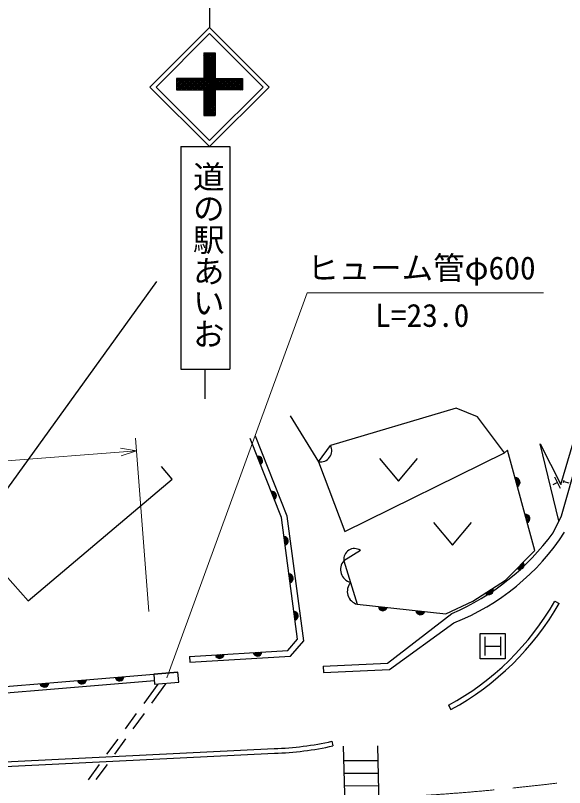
# Model space of a CAD drawing. Units: millimetres, scale not verified. Extents: x 40000 to 680000, y 20000 to 380000.
# Drawn here: x 405362 to 448966, y 283172 to 344528 of the extents above; entities that cross this region are included whole.
import ezdxf
from ezdxf.enums import TextEntityAlignment as Align

# ---------------------------------------------------------------- set-up
doc = ezdxf.new("R2010")
doc.units = ezdxf.units.MM
doc.header["$LTSCALE"] = 1000
doc.linetypes.add('CHAIN', pattern=[18.5, 12, -1.5, 3.5, -1.5])
for name, color, linetype, lineweight in [('M-BGD', 7, 'Continuous', 25), ('M-BMK', 2, 'CHAIN', 13), ('M-STR-HTXT', 7, 'Continuous', 13), ('M-STR-STRC', 7, 'Continuous', 25)]:
    doc.layers.add(name, color=color, linetype=linetype, lineweight=lineweight)
doc.styles.add('@ＭＳ ゴシック', font='')
doc.styles.add('ＭＳ ゴシック', font='')
doc.styles.get('@ＭＳ ゴシック').set_extended_font_data('@MS Gothic')
doc.styles.get('ＭＳ ゴシック').set_extended_font_data('MS Gothic')

msp = doc.modelspace()

# ---------------------------------------------------------------- linework, layer by layer
at = {"layer": 'M-BGD'}
for p, q in [((429438, 309066), (430374, 310360)), ((434284, 309330), (435784, 307530)), ((435784, 307530), (437284, 309330)), ((448401, 307409), (448044, 307227)), ((448173, 307854), (448628, 306964)), ((448885, 307401), (448942, 307593)), ((448914, 307497), (449297, 307383)), ((400263, 304914), (406370, 298012)), ((448056, 303419), (448727, 304776)), ((438566, 304241), (440066, 302441)), ((440066, 302441), (441566, 304241)), ((448200, 297984), (448536, 297792)), ((419184, 293593), (419212, 293126)), ((429794, 292817), (429817, 292318)), ((416350, 292172), (418267, 292331)), ((418309, 291832), (418267, 292331)), ((415573, 289857), (416696, 291399)), ((416193, 289867), (417316, 291409)), ((439762, 289717), (439947, 289377)), ((414101, 287836), (414984, 289049)), ((414721, 287846), (415604, 289059)), ((412629, 285816), (413512, 287028)), ((413249, 285826), (414132, 287038)), ((430497, 286850), (430578, 286487)), ((411157, 283795), (412040, 285007)), ((411777, 283805), (412660, 285017))]:
    msp.add_line(p, q, dxfattribs=at)
for points in [[(448727, 304776), (454006, 323370), (458610, 339567)], [(448525, 304368), (447017, 310492), (448667, 307263), (451597, 317186), (453638, 322073)], [(444209, 309767), (442057, 312622), (440349, 313324), (430374, 310360)], [(427177, 312700), (429438, 309066), (431528, 303521), (444209, 309767), (444445, 309985)], [(419212, 293126), (427208, 293606), (428254, 294819), (426932, 304741), (424431, 311087)], [(419184, 293593), (426983, 294061), (427763, 294965), (426476, 304622), (423996, 310916)], [(432505, 297740), (439540, 296983), (441689, 297989), (444280, 299649), (446597, 302007), (444445, 309985)], [(406370, 298012), (417808, 307671), (416969, 308676)], [(432750, 302022), (431440, 301196), (432505, 297740)], [(429794, 292817), (434894, 293051), (440018, 297005)], [(429817, 292318), (435075, 292559), (440187, 296265)], [(191770, 293094), (218591, 290883), (242034, 289093), (258474, 287734), (265623, 287477), (284416, 286714), (298042, 286173), (314924, 286220), (330448, 286466), (344884, 286855), (365377, 287935), (378565, 288758), (396019, 289987), (416391, 291674)], [(378532, 289257), (395977, 290485), (416345, 292171)], [(378777, 283922), (405578, 285272), (425911, 286272)], [(378796, 283550), (405597, 284901), (425929, 285901)]]:
    msp.add_lwpolyline(points, dxfattribs=at)
msp.add_lwpolyline([(418267, 292331), (416350, 292172), (416416, 291376), (418333, 291535)], close=True, dxfattribs=at)
for centre, radius, start, end in [((429592, 309940), 888, 260.04451, 28.22979), ((424636, 309145), 354, 300.30443, 102.70961), ((424636, 309145), 283, 302.52847, 100.48557), ((424636, 309145), 212, 306.2748, 96.73925), ((424636, 309145), 142, 313.98653, 89.02752), ((424636, 309145), 100, 324.30419, 78.70985), ((445078, 307430), 354, 293.89022, 96.2954), ((445078, 307430), 283, 296.11426, 94.07136), ((445078, 307430), 212, 299.86059, 90.32504), ((445078, 307430), 142, 307.57232, 82.61331), ((445078, 307430), 100, 317.88998, 72.29564), ((425736, 306354), 354, 300.30443, 102.70961), ((425736, 306354), 283, 302.52847, 100.48557), ((425736, 306354), 212, 306.2748, 96.73925), ((425736, 306354), 142, 313.98653, 89.02752), ((425736, 306354), 100, 324.30419, 78.70985), ((445859, 304534), 354, 293.89022, 96.2954), ((445859, 304534), 283, 296.11426, 94.07136), ((445859, 304534), 212, 299.86059, 90.32504), ((445859, 304534), 142, 307.57232, 82.61331), ((445859, 304534), 100, 317.88998, 72.29564), ((426670, 302760), 354, 286.38751, 88.79269), ((432419, 314773), 19325, 293.15742, 324.01855), ((433436, 313443), 18457, 291.45503, 327.29068), ((426670, 302760), 283, 288.61155, 86.56865), ((426670, 302760), 212, 292.35787, 82.82232), ((426670, 302760), 142, 300.0696, 75.11059), ((426670, 302760), 100, 310.38727, 64.79293), ((432282, 301313), 850, 56.56639, 187.93355), ((432248, 300499), 1067, 139.23866, 255.02585), ((445400, 300866), 354, 234.30726, 36.71244), ((445400, 300866), 283, 236.5313, 34.4884), ((445400, 300866), 212, 240.27762, 30.74207), ((445400, 300866), 142, 247.98935, 23.03034), ((445400, 300866), 100, 258.30702, 12.71268), ((427066, 299787), 354, 286.38751, 88.79269), ((427066, 299787), 283, 288.61155, 86.56865), ((427066, 299787), 212, 292.35787, 82.82232), ((427066, 299787), 142, 300.0696, 75.11059), ((427066, 299787), 100, 310.38727, 64.79293), ((432781, 298771), 1067, 139.23866, 255.02585), ((442955, 298864), 354, 221.44057, 23.84574), ((442955, 298864), 283, 223.6646, 21.6217), ((442955, 298864), 212, 227.41093, 17.87538), ((442955, 298864), 142, 235.12266, 10.16365), ((442955, 298864), 100, 245.44032, 359.84599), ((429435, 308698), 21608, 298.54806, 330.27503), ((429435, 308698), 21995, 298.54806, 330.27503), ((427462, 296813), 354, 286.38751, 88.79269), ((427462, 296813), 283, 288.61155, 86.56865), ((427462, 296813), 212, 292.35787, 82.82232), ((434537, 297576), 354, 182.65948, 345.06466), ((434537, 297576), 283, 184.88352, 342.84062), ((434537, 297576), 212, 188.62984, 339.09429), ((434537, 297576), 142, 196.34157, 331.38256), ((434537, 297576), 100, 206.65924, 321.0649), ((437519, 297255), 354, 182.65948, 345.06466), ((437519, 297255), 283, 184.88352, 342.84062), ((437519, 297255), 212, 188.62984, 339.09429), ((437519, 297255), 142, 196.34157, 331.38256), ((437519, 297255), 100, 206.65924, 321.0649), ((427462, 296813), 142, 300.0696, 75.11059), ((427462, 296813), 100, 310.38727, 64.79293), ((424578, 293971), 354, 192.23104, 354.63622), ((424578, 293971), 283, 194.45508, 352.41218), ((424578, 293971), 212, 198.20141, 348.66585), ((424578, 293971), 142, 205.91314, 340.95412), ((424578, 293971), 100, 216.2308, 330.63646), ((421583, 293791), 354, 192.23104, 354.63622), ((421583, 293791), 283, 194.45508, 352.41218), ((421583, 293791), 212, 198.20141, 348.66585), ((421583, 293791), 142, 205.91314, 340.95412), ((421583, 293791), 100, 216.2308, 330.63646), ((407652, 291506), 354, 193.53084, 355.93602), ((407652, 291506), 283, 195.75488, 353.71198), ((407652, 291506), 212, 199.5012, 349.96565), ((407652, 291506), 142, 207.21293, 342.25392), ((407652, 291506), 100, 217.5306, 331.93626), ((410641, 291754), 354, 193.53084, 355.93602), ((410641, 291754), 283, 195.75488, 353.71198), ((410641, 291754), 212, 199.5012, 349.96565), ((410641, 291754), 142, 207.21293, 342.25392), ((410641, 291754), 100, 217.5306, 331.93626), ((413631, 292001), 354, 193.53084, 355.93602), ((413631, 292001), 283, 195.75488, 353.71198), ((413631, 292001), 212, 199.5012, 349.96565), ((413631, 292001), 142, 207.21293, 342.25392), ((413631, 292001), 100, 217.5306, 331.93626), ((425188, 310526), 24264, 271.7077, 282.63827), ((425188, 310526), 24636, 271.7077, 282.63827)]:
    msp.add_arc(centre, radius, start, end, dxfattribs=at)
at = {"layer": 'M-BMK'}
msp.add_arc((426000, 467072), 184904, 271.67375, 278.19341, dxfattribs=at)
at = {"layer": 'M-STR-HTXT'}
for p, q in [((417376, 291887), (428534, 322496)), ((428534, 322496), (447284, 322496)), ((415966, 297157), (414904, 310931)), ((379208, 307176), (414981, 309934)), ((414981, 309934), (413710, 310149)), ((414981, 309934), (413758, 309526))]:
    msp.add_line(p, q, dxfattribs=at)
at = {"layer": 'M-STR-STRC'}
for p, q in [((420779, 365328), (420779, 343579)), ((416041, 338842), (420779, 343579)), ((416536, 338842), (420779, 343084)), ((420779, 343579), (425516, 338842)), ((420779, 343084), (425021, 338842)), ((420320, 341545), (421220, 341545)), ((420320, 341545), (420320, 339512)), ((420320, 341497), (420368, 341545)), ((420320, 341355), (420509, 341545)), ((420320, 341214), (420651, 341545)), ((420320, 341072), (420792, 341545)), ((420320, 340931), (420934, 341545)), ((420320, 340789), (421075, 341545)), ((420320, 340648), (421216, 341545)), ((421220, 340588), (420320, 341488)), ((420320, 340507), (421220, 341407)), ((421220, 340446), (420320, 341346)), ((420320, 340365), (421220, 341265)), ((421220, 340305), (420320, 341205)), ((421220, 340729), (420404, 341545)), ((421220, 340871), (420545, 341545)), ((421220, 341012), (420687, 341545)), ((421220, 341153), (420828, 341545)), ((421220, 341295), (420970, 341545)), ((421220, 341436), (421111, 341545)), ((421220, 341545), (421220, 339512)), ((420320, 340224), (421220, 341124)), ((421220, 340164), (420320, 341064)), ((420320, 340082), (421220, 340982)), ((421220, 340022), (420320, 340922)), ((420320, 339941), (421220, 340841)), ((421220, 339881), (420320, 340781)), ((420320, 339800), (421220, 340700)), ((421220, 339739), (420320, 340639)), ((420320, 339658), (421220, 340558)), ((419557, 338612), (421220, 340275)), ((419698, 338612), (421220, 340134)), ((419839, 338612), (421220, 339992)), ((421220, 339598), (420320, 340498)), ((420320, 339517), (421220, 340417)), ((422064, 338612), (420320, 340356)), ((421922, 338612), (420320, 340215)), ((421781, 338612), (420320, 340074)), ((421639, 338612), (420320, 339932)), ((420320, 339512), (418158, 339512)), ((418158, 339512), (418158, 338612)), ((418158, 339476), (418194, 339512)), ((418158, 339335), (418335, 339512)), ((418158, 339194), (418477, 339512)), ((418158, 339052), (418618, 339512)), ((418158, 338911), (418760, 339512)), ((418158, 338769), (418901, 339512)), ((418158, 338628), (419042, 339512)), ((418952, 338612), (418158, 339407)), ((419094, 338612), (418194, 339512)), ((418284, 338612), (419184, 339512)), ((419235, 338612), (418335, 339512)), ((418425, 338612), (419325, 339512)), ((419377, 338612), (418477, 339512)), ((418567, 338612), (419467, 339512)), ((419518, 338612), (418618, 339512)), ((418708, 338612), (419608, 339512)), ((419660, 338612), (418760, 339512)), ((418850, 338612), (419750, 339512)), ((419801, 338612), (418901, 339512)), ((418991, 338612), (419891, 339512)), ((419942, 338612), (419042, 339512)), ((419132, 338612), (420032, 339512)), ((420084, 338612), (419184, 339512)), ((419274, 338612), (420174, 339512)), ((420225, 338612), (419325, 339512)), ((419415, 338612), (420315, 339512)), ((421220, 337759), (419467, 339512)), ((421220, 337901), (419608, 339512)), ((421220, 338042), (419750, 339512)), ((421220, 338184), (419891, 339512)), ((419981, 338612), (421220, 339851)), ((421220, 338325), (420032, 339512)), ((420122, 338612), (421220, 339710)), ((421220, 338466), (420174, 339512)), ((420264, 338612), (421220, 339568)), ((421220, 338608), (420315, 339512)), ((421498, 338612), (420320, 339791)), ((421357, 338612), (420320, 339649)), ((420320, 338527), (421305, 339512)), ((420320, 338385), (421447, 339512)), ((420320, 338244), (421588, 339512)), ((420320, 338102), (421729, 339512)), ((420320, 337961), (421871, 339512)), ((420320, 337820), (422012, 339512)), ((421254, 338612), (422154, 339512)), ((422205, 338612), (421305, 339512)), ((421395, 338612), (422295, 339512)), ((422347, 338612), (421447, 339512)), ((421537, 338612), (422437, 339512)), ((422488, 338612), (421588, 339512)), ((421678, 338612), (422578, 339512)), ((422629, 338612), (421729, 339512)), ((421819, 338612), (422719, 339512)), ((422771, 338612), (421871, 339512)), ((421961, 338612), (422861, 339512)), ((422912, 338612), (422012, 339512)), ((422102, 338612), (423002, 339512)), ((423054, 338612), (422154, 339512)), ((422244, 338612), (423144, 339512)), ((423195, 338612), (422295, 339512)), ((422385, 338612), (423285, 339512)), ((423337, 338612), (422437, 339512)), ((422527, 338612), (423381, 339467)), ((423381, 338709), (422578, 339512)), ((422668, 338612), (423381, 339326)), ((423381, 338850), (422719, 339512)), ((423381, 338992), (422861, 339512)), ((423381, 339133), (423002, 339512)), ((423381, 339275), (423144, 339512)), ((423381, 339416), (423285, 339512)), ((416041, 338842), (420779, 334104)), ((416536, 338842), (420779, 334599)), ((418811, 338612), (418158, 339265)), ((418670, 338612), (418158, 339124)), ((418528, 338612), (418158, 338983)), ((418387, 338612), (418158, 338841)), ((418245, 338612), (418158, 338700)), ((420779, 334599), (425021, 338842)), ((420779, 334104), (425516, 338842)), ((422809, 338612), (423381, 339184)), ((422951, 338612), (423381, 339043)), ((423092, 338612), (423381, 338901)), ((423234, 338612), (423381, 338760)), ((418158, 338612), (420320, 338612)), ((420320, 338612), (420320, 336580)), ((420320, 337678), (421220, 338578)), ((421220, 337618), (420320, 338518)), ((420320, 337537), (421220, 338437)), ((421220, 337477), (420320, 338377)), ((420320, 337395), (421220, 338295)), ((421220, 337335), (420320, 338235)), ((420320, 337254), (421220, 338154)), ((421220, 337194), (420320, 338094)), ((421220, 338612), (421220, 336580)), ((423375, 338612), (423381, 338619)), ((420320, 337113), (421220, 338013)), ((421220, 337052), (420320, 337952)), ((420320, 336971), (421220, 337871)), ((421220, 336911), (420320, 337811)), ((420320, 336830), (421220, 337730)), ((421220, 336769), (420320, 337669)), ((420320, 336688), (421220, 337588)), ((421220, 336628), (420320, 337528)), ((421126, 336580), (420320, 337387)), ((420985, 336580), (420320, 337245)), ((420844, 336580), (420320, 337104)), ((420702, 336580), (420320, 336962)), ((420353, 336580), (421220, 337447)), ((420494, 336580), (421220, 337305)), ((420635, 336580), (421220, 337164)), ((420777, 336580), (421220, 337023)), ((420918, 336580), (421220, 336881)), ((420561, 336580), (420320, 336821)), ((420419, 336580), (420320, 336679)), ((420320, 336580), (421220, 336580)), ((421060, 336580), (421220, 336740)), ((421201, 336580), (421220, 336598)), ((418484, 334104), (422387, 334104)), ((418484, 334104), (418484, 316426)), ((422387, 334104), (422387, 316426)), ((388726, 284733), (416584, 323373)), ((418484, 316426), (422387, 316426)), ((420401, 316426), (420401, 314054)), ((442256, 293412), (442256, 295412)), ((442256, 295412), (444256, 295412)), ((442631, 295162), (442631, 293662)), ((443881, 295162), (443881, 293662)), ((444256, 295412), (444256, 293412)), ((442631, 294412), (443881, 294412)), ((444256, 293412), (442256, 293412)), ((431396, 286455), (431754, 273314)), ((434467, 272755), (434133, 286490)), ((431427, 285312), (434161, 285328)), ((431454, 284312), (434186, 284328)), ((431481, 283312), (434210, 283328))]:
    msp.add_line(p, q, dxfattribs=at)
msp.add_lwpolyline([(421220, 339512), (423381, 339512), (423381, 338612), (421220, 338612)], dxfattribs=at)

# ---------------------------------------------------------------- texts
at = {"layer": 'M-STR-HTXT', "style": 'ＭＳ ゴシック'}
msp.add_text('ヒューム管φ600', height=1833, dxfattribs=at).set_placement((428534, 322996), align=Align.BOTTOM_LEFT)
msp.add_text('L=23.0', height=1833, dxfattribs=at).set_placement((437661, 319230), align=Align.BOTTOM_CENTER)
at = {"layer": 'M-STR-STRC', "style": '@ＭＳ ゴシック'}
msp.add_text('道の駅あいお', height=1833, rotation=270, dxfattribs=at).set_placement((419215, 332976), align=Align.BOTTOM_LEFT)

doc.saveas('drawing.dxf')
